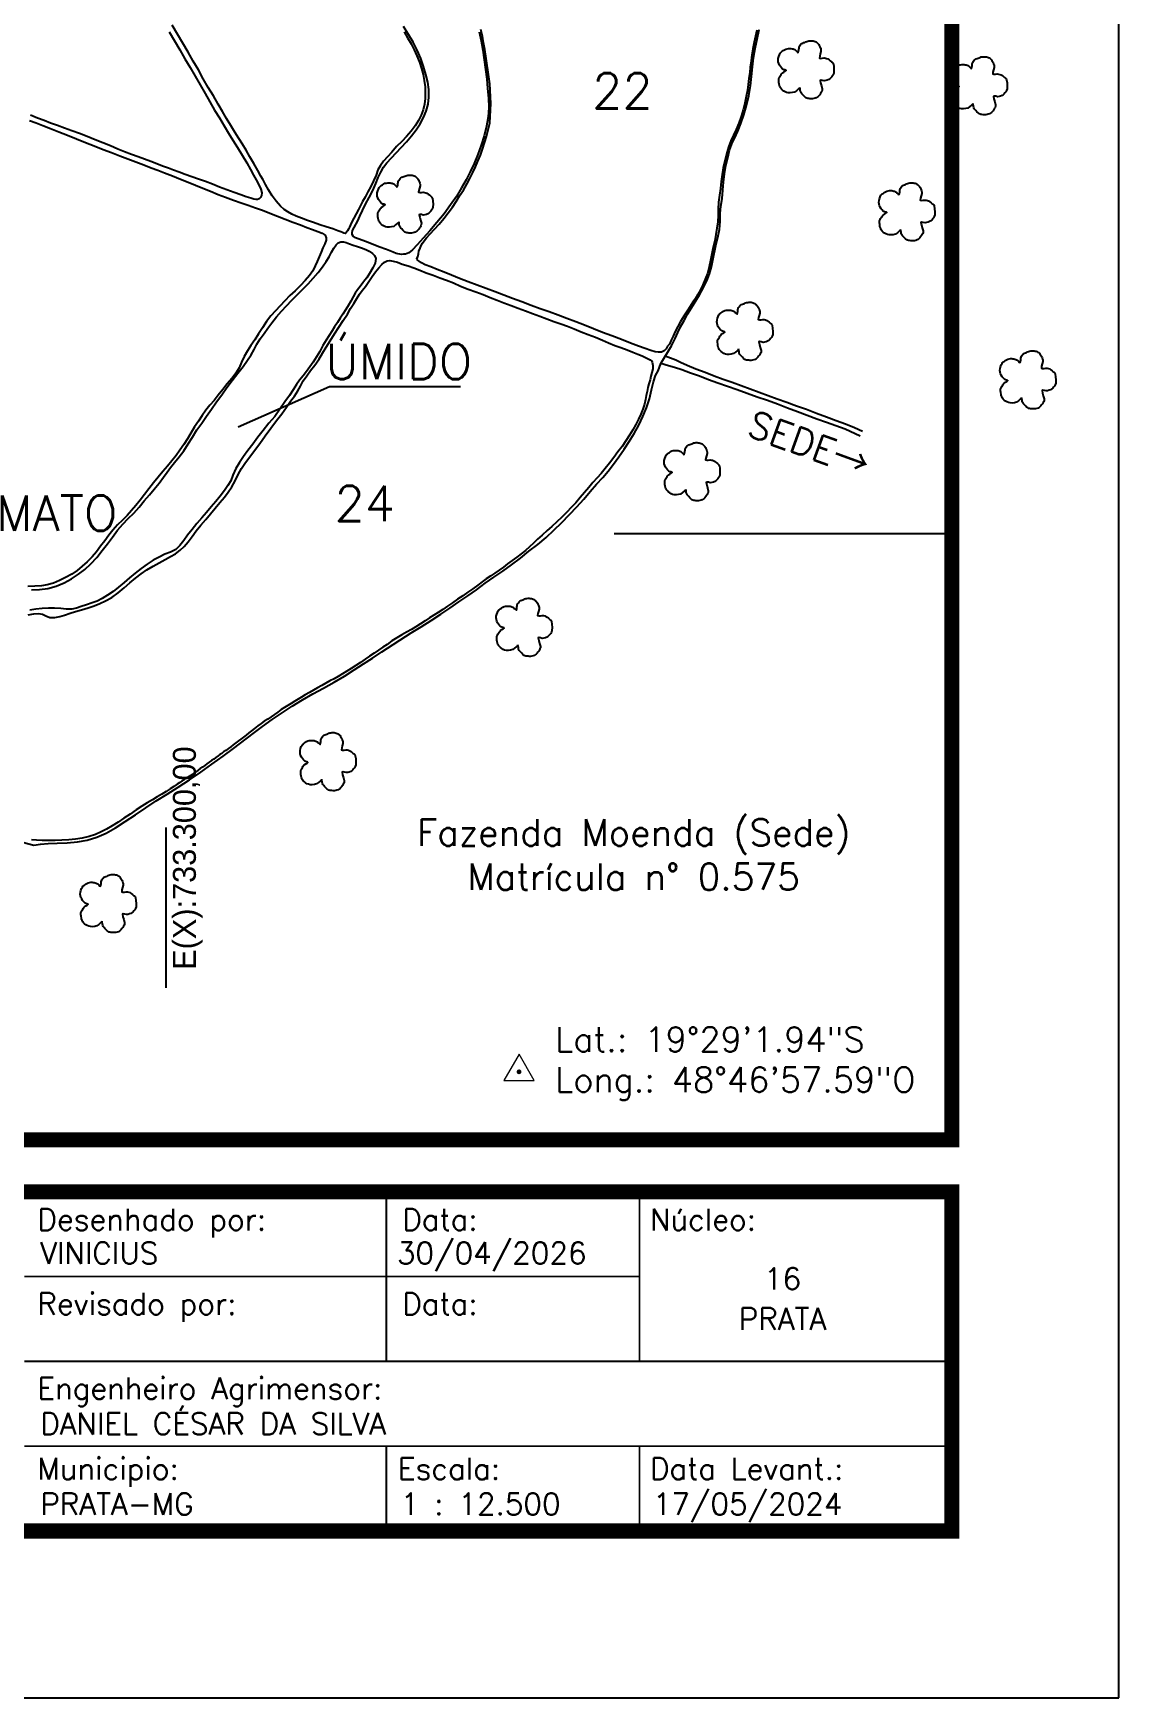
# Model space of a CAD drawing. Header units: metres. Extents: x 731494 to 733974, y 7842476 to 7845984.
# Drawn here: x 733206 to 733974, y 7842476 to 7843654 of the extents above; entities that cross this region are included whole.
import ezdxf
from ezdxf.enums import TextEntityAlignment as Align

# ---------------------------------------------------------------- set-up
doc = ezdxf.new("R2010")
doc.units = ezdxf.units.M
doc.header["$LTSCALE"] = 0.6
doc.linetypes.add('CONTINUO', pattern=[0])
doc.linetypes.add('LIN0', pattern=[0])
for name, color, linetype in [('0114053006', 1, 'Continuous'), ('0114053006020', 5, 'Continuous'), ('0114053006021', 5, 'Continuous'), ('0114053006022', 5, 'Continuous'), ('0114053006023', 5, 'Continuous'), ('0114053006024', 5, 'Continuous'), ('ESTRADA', 1, 'Continuous'), ('MALHA', 8, 'Continuous'), ('MARGEM', 5, 'Continuous'), ('MATO', 94, 'LIN0'), ('RESERVA', 3, 'Continuous'), ('TEXTO', 7, 'Continuous'), ('UMIDO', 1, 'Continuous')]:
    doc.layers.add(name, color=color, linetype=linetype)
doc.styles.add('Simplex', font='simplex.shx')

# ---------------------------------------------------------------- blocks, each defined once
blk = doc.blocks.new('MATO')
at = {"layer": 'MATO', "linetype": 'CONTINUO'}
blk.add_lwpolyline([(733467.07, 7843526.15), (733466.34, 7843525.48), (733465.48, 7843524.72), (733464.52, 7843524), (733463.43, 7843523.71), (733462.33, 7843523.59), (733461.27, 7843523.63), (733460.4, 7843523.81), (733459.63, 7843524.12), (733458.95, 7843524.53), (733458.31, 7843525.01), (733457.76, 7843525.56), (733457.31, 7843526.14), (733457, 7843526.7), (733456.78, 7843527.31), (733456.63, 7843527.99), (733456.48, 7843528.9), (733456.41, 7843529.83), (733456.44, 7843530.73), (733456.67, 7843531.39), (733456.98, 7843531.95), (733457.33, 7843532.45), (733457.59, 7843532.9), (733457.89, 7843533.32), (733458.26, 7843533.73), (733458.98, 7843534.19), (733459.65, 7843534.63), (733460.14, 7843535), (733459.93, 7843535.15), (733459.49, 7843535.26), (733458.95, 7843535.38), (733458.56, 7843535.6), (733458.17, 7843535.92), (733457.77, 7843536.35), (733457.27, 7843536.98), (733456.79, 7843537.71), (733456.39, 7843538.52), (733456.18, 7843539.35), (733456.09, 7843540.22), (733456.14, 7843541.11), (733456.39, 7843542.09), (733456.74, 7843543.01), (733457.14, 7843543.81), (733457.44, 7843544.23), (733457.78, 7843544.53), (733458.18, 7843544.78), (733458.76, 7843545.2), (733459.41, 7843545.6), (733460.09, 7843545.95), (733460.78, 7843546.11), (733461.45, 7843546.2), (733462.1, 7843546.21), (733462.67, 7843546.19), (733463.21, 7843546.11), (733463.7, 7843545.98), (733464.14, 7843545.84), (733464.55, 7843545.65), (733464.97, 7843545.4), (733465.47, 7843544.85), (733465.95, 7843544.38), (733466.36, 7843544.16), (733466.56, 7843544.8), (733466.69, 7843545.65), (733466.77, 7843546.53), (733466.86, 7843546.91), (733466.97, 7843547.21), (733467.13, 7843547.47), (733467.41, 7843547.93), (733467.75, 7843548.38), (733468.16, 7843548.79), (733468.65, 7843549.02), (733469.17, 7843549.2), (733469.71, 7843549.35), (733470.2, 7843549.6), (733470.7, 7843549.83), (733471.22, 7843550.02), (733471.77, 7843550.13), (733472.34, 7843550.18), (733472.91, 7843550.18), (733473.47, 7843550.15), (733474, 7843550.07), (733474.51, 7843549.95), (733474.98, 7843549.77), (733475.42, 7843549.54), (733475.82, 7843549.26), (733476.17, 7843548.97), (733476.49, 7843548.62), (733476.79, 7843548.22), (733477.1, 7843547.71), (733477.39, 7843547.14), (733477.63, 7843546.54), (733477.83, 7843546.01), (733477.95, 7843545.4), (733477.96, 7843544.68), (733477.62, 7843543.5), (733477.31, 7843542.34), (733477.19, 7843541.37), (733477.8, 7843541.2), (733478.61, 7843541.26), (733479.52, 7843541.4), (733480.19, 7843541.33), (733480.83, 7843541.18), (733481.44, 7843540.94), (733482.09, 7843540.51), (733482.7, 7843540.01), (733483.25, 7843539.5), (733483.67, 7843539.27), (733484.01, 7843538.94), (733484.26, 7843538.36), (733484.46, 7843536.92), (733484.56, 7843535.33), (733484.53, 7843533.79), (733484.26, 7843532.92), (733483.87, 7843532.26), (733483.41, 7843531.75), (733482.98, 7843531.21), (733482.49, 7843530.76), (733481.92, 7843530.39), (733481.18, 7843530.09), (733480.38, 7843529.88), (733479.58, 7843529.76), (733478.72, 7843529.99), (733478, 7843530.12), (733477.53, 7843529.94), (733477.78, 7843528.67), (733478.2, 7843527.17), (733478.62, 7843525.68), (733478.59, 7843524.92), (733478.41, 7843524.34), (733478.12, 7843523.86), (733477.76, 7843523.24), (733477.34, 7843522.66), (733476.89, 7843522.12), (733476.47, 7843521.69), (733476.03, 7843521.33), (733475.53, 7843521.04), (733474.92, 7843520.82), (733474.27, 7843520.66), (733473.6, 7843520.57), (733472.94, 7843520.56), (733472.3, 7843520.6), (733471.69, 7843520.69), (733471.19, 7843520.74), (733470.72, 7843520.87), (733470.26, 7843521.09), (733469.7, 7843521.56), (733469.14, 7843522.12), (733468.61, 7843522.71), (733468.17, 7843523.16), (733467.79, 7843523.64), (733467.5, 7843524.16), (733467.38, 7843524.96), (733467.28, 7843525.73), (733467.15, 7843526.37)], dxfattribs=at)

msp = doc.modelspace()

# ---------------------------------------------------------------- linework, layer by layer
at = {"layer": '0114053006'}
for points in [[(733521.5, 7843655.2), (733523, 7843649), (733524.1, 7843642.4), (733526, 7843628.7), (733526.9, 7843621.9), (733527.5, 7843615.2), (733528.1, 7843608.4), (733528.4, 7843601.7), (733527.9, 7843595.1), (733526.7, 7843588.4), (733525, 7843581.6), (733522.9, 7843575), (733520.5, 7843568.4), (733517.9, 7843562), (733515.1, 7843556.1), (733512.3, 7843550.4), (733509.1, 7843544.8), (733505.4, 7843538.7), (733501.3, 7843532.7), (733496.7, 7843526.5), (733491.6, 7843520.4), (733486.6, 7843514.5), (733481.8, 7843509.2), (733477.7, 7843504.4), (733474.4, 7843500.9), (733471.7, 7843498.8), (733469.4, 7843497.9), (733467.9, 7843497.9), (733466.6, 7843497.7), (733462.7, 7843498.4), (733460.6, 7843499.3), (733455.9, 7843501.1), (733450.6, 7843503.1), (733445.4, 7843505.1), (733441.1, 7843506.8), (733433.9, 7843509.4), (733432.4, 7843510.7), (733431.7, 7843511.8), (733431.5, 7843513.1), (733431.8, 7843514.6), (733432.9, 7843516.7), (733435.5, 7843521.4), (733437, 7843524.8), (733439, 7843528.9), (733441.1, 7843533.3), (733443.6, 7843537.9), (733446.2, 7843542.9), (733448.3, 7843547.8), (733450, 7843552.1), (733451.8, 7843555.9), (733453.8, 7843559.4), (733456.2, 7843562.6), (733462.7, 7843569.6), (733470.1, 7843577.5), (733473.6, 7843581.6), (733477, 7843585.8), (733479.7, 7843590.1), (733482.1, 7843594.6), (733484, 7843599.2), (733485.4, 7843604), (733485.9, 7843609.1), (733485.8, 7843614.4), (733485.1, 7843619.6), (733483.8, 7843625.1), (733482.2, 7843630.8), (733480.2, 7843636.5), (733477.7, 7843642.3), (733474.7, 7843648), (733471.5, 7843653.5), (733468, 7843659.1)], [(733191, 7843083.5), (733206.3, 7843079.4), (733210.8, 7843080.1), (733216.3, 7843080.5), (733222.8, 7843080.7), (733229.8, 7843081), (733237, 7843081.7), (733244, 7843082.9), (733250.8, 7843085.1), (733257.4, 7843088), (733264.1, 7843091.7), (733270.9, 7843096.2), (733278.2, 7843100.8), (733285.4, 7843105.8), (733292.9, 7843110.7), (733300.6, 7843115.5), (733308.3, 7843120.5), (733316.4, 7843125.6), (733324.4, 7843131.1), (733332.2, 7843136.7), (733340.2, 7843142.3), (733347.5, 7843147.9), (733361.5, 7843158.5), (733368.2, 7843163.5), (733375, 7843168.4), (733382.1, 7843173), (733389.2, 7843177.8), (733396.5, 7843182.3), (733403.8, 7843186.5), (733411.4, 7843190.5), (733418.9, 7843194.7), (733426.1, 7843199.1), (733432.9, 7843203.6), (733439.6, 7843207.9), (733446.1, 7843211.9), (733452.6, 7843216.2), (733473.3, 7843229.7), (733480.5, 7843234.1), (733487.5, 7843238.5), (733494.4, 7843242.9), (733500.8, 7843247.3), (733507.1, 7843251.6), (733513.4, 7843256), (733519.6, 7843260.3), (733525.7, 7843264.8), (733532, 7843269.1), (733538.3, 7843273.5), (733544.5, 7843278), (733550.7, 7843282.6), (733556.8, 7843287.5), (733563, 7843292.3), (733568.9, 7843297.3), (733574.5, 7843302.5), (733580, 7843307.9), (733590.7, 7843318.9), (733595.6, 7843324.4), (733600.2, 7843329.8), (733604.6, 7843334.9), (733609, 7843339.8), (733612.9, 7843344.3), (733616.7, 7843349.1), (733620.4, 7843354.3), (733624.2, 7843359.8), (733627.8, 7843365.3), (733631.3, 7843371), (733634.7, 7843376.7), (733637.5, 7843382.9), (733640, 7843389.1), (733642.1, 7843395.5), (733643.5, 7843401.9), (733644.9, 7843407.5), (733646.4, 7843411.9), (733648.3, 7843415.3), (733650.1, 7843420.5), (733657.8, 7843433), (733660.3, 7843438.2), (733662.1, 7843442.4), (733664.2, 7843446.5), (733666.6, 7843450.8), (733669.1, 7843455.3), (733671.9, 7843459.8), (733677.6, 7843469), (733680.2, 7843473.9), (733682.7, 7843479), (733684.7, 7843484), (733686, 7843488.9), (733687, 7843493.6), (733689.2, 7843504), (733690.6, 7843509.7), (733691.6, 7843515.4), (733692.1, 7843521.1), (733692.2, 7843526.6), (733692.7, 7843531.9), (733693.5, 7843537.4), (733694.1, 7843543.1), (733694.6, 7843548.9), (733695.2, 7843554.7), (733696.2, 7843560.6), (733697.5, 7843566.2), (733698.9, 7843571.5), (733700.5, 7843576.1), (733702.6, 7843580.3), (733704.7, 7843585), (733706.9, 7843590.4), (733709, 7843596.5), (733710.8, 7843603.1), (733712.4, 7843609.9), (733713.7, 7843617), (733714.4, 7843623.8), (733715, 7843630.5), (733715.9, 7843637), (733716.9, 7843643.6), (733718.4, 7843650.2), (733719.8, 7843656.9)]]:
    msp.add_lwpolyline(points, dxfattribs=at)
at = {"layer": '0114053006020', "elevation": 663.2}
msp.add_lwpolyline([(733302.1, 7843655.4), (733305.8, 7843649), (733309.5, 7843642.6), (733313.1, 7843636.2), (733316.9, 7843630), (733320.5, 7843623.9), (733324, 7843617.8), (733327.5, 7843611.7), (733330.8, 7843605.7), (733334.1, 7843599.9), (733337.6, 7843594.3), (733340.9, 7843588.8), (733344, 7843583.6), (733347.1, 7843578.6), (733350.4, 7843573.4), (733353.8, 7843567.9), (733357, 7843562.5), (733359.7, 7843557.8), (733361.8, 7843553.9), (733363.7, 7843550.4), (733365.6, 7843547), (733366.9, 7843543.9), (733367.6, 7843541.3), (733367.5, 7843539.4), (733366.7, 7843537.9), (733365.7, 7843537), (733364.6, 7843536.5), (733363.6, 7843536.5), (733361.9, 7843536.9), (733359.8, 7843537.5), (733356.6, 7843538.5), (733352.7, 7843540), (733348, 7843541.6), (733342.8, 7843543.5), (733337.6, 7843545.4), (733332.6, 7843547.4), (733327.7, 7843549.3), (733322.8, 7843551), (733318, 7843552.7), (733313.4, 7843554.4), (733309, 7843556), (733305.1, 7843557.4), (733301.5, 7843558.7), (733297.4, 7843560.1), (733293.3, 7843561.8), (733289, 7843563.4), (733284.6, 7843565.1), (733280.1, 7843566.7), (733275.4, 7843568.4), (733270.5, 7843570.4), (733265.6, 7843572.3), (733260.4, 7843574.5), (733255, 7843576.7), (733249.6, 7843578.9), (733244, 7843581.1), (733238.6, 7843583.3), (733233.2, 7843585.3), (733228, 7843587.2), (733223, 7843588.9), (733218, 7843590.7), (733213.4, 7843592.5), (733208.9, 7843594.2), (733203.8, 7843596.3)], dxfattribs=at)
at = {"layer": '0114053006021', "elevation": 660.5}
msp.add_lwpolyline([(733468.4, 7843655.2), (733470.9, 7843651.1), (733473.3, 7843646.9), (733475.5, 7843642.6), (733477.5, 7843638.3), (733479.3, 7843633.8), (733480.7, 7843629.4), (733481.9, 7843625.1), (733482.7, 7843620.8), (733483.3, 7843616.4), (733483.4, 7843612.3), (733483.4, 7843608.1), (733482.8, 7843604.1), (733481.8, 7843600.1), (733480.4, 7843596.3), (733478.5, 7843592.5), (733476.2, 7843588.7), (733473.3, 7843585), (733470.1, 7843581.3), (733466.7, 7843577.6), (733463.1, 7843574), (733459.6, 7843570.2), (733456.6, 7843566.8), (733453.8, 7843563.8), (733451.6, 7843560.7), (733449.8, 7843557.5), (733448.6, 7843553.9), (733446.8, 7843549.8), (733444.8, 7843545.8), (733442.8, 7843541.9), (733440.8, 7843538.3), (733439, 7843535.1), (733437.5, 7843532.3), (733436, 7843529.5), (733434.4, 7843526.4), (733432.8, 7843523.4), (733431.1, 7843520.2), (733429.6, 7843517.1), (733429, 7843515.5), (733428.4, 7843514.4), (733426.8, 7843512.4), (733425.6, 7843512.8), (733424.8, 7843513.2), (733423.6, 7843513.6), (733421.5, 7843514.4), (733417.8, 7843515.7), (733413.2, 7843517.2), (733408.6, 7843518.7), (733404.3, 7843520.2), (733400, 7843521.7), (733395.8, 7843523.3), (733392, 7843524.8), (733388.8, 7843526.2), (733386, 7843527.9), (733383.5, 7843529.6), (733380.9, 7843531.9), (733377.8, 7843535.3), (733375, 7843539.3), (733372.4, 7843543.4), (733370.2, 7843547.2), (733368.5, 7843550.4), (733367, 7843553.1), (733364.8, 7843557.1), (733362, 7843562.1), (733359.2, 7843566.9), (733356.5, 7843571.5), (733353.9, 7843575.7), (733351.4, 7843579.7), (733348.6, 7843584.2), (733345.7, 7843588.9), (733342.7, 7843593.9), (733339.8, 7843598.9), (733336.6, 7843604.2), (733333.3, 7843609.9), (733329.7, 7843615.8), (733326.2, 7843622), (733322.7, 7843628.3), (733319, 7843634.6), (733315.4, 7843640.9), (733311.7, 7843647.3), (733308, 7843653.7), (733304.2, 7843660.1)], dxfattribs=at)
at = {"layer": '0114053006022', "elevation": 645.4}
msp.add_lwpolyline([(733718.2, 7843656.6), (733717.1, 7843652.2), (733716.2, 7843647.9), (733715.4, 7843643.3), (733714.7, 7843639), (733714.1, 7843634.8), (733713.5, 7843630.4), (733713.1, 7843626.2), (733712.6, 7843622.2), (733712.1, 7843618.1), (733711.5, 7843613.9), (733710.7, 7843609.5), (733709.6, 7843604.8), (733708.5, 7843600.1), (733707.1, 7843595.4), (733705.4, 7843590.6), (733703.5, 7843586.2), (733701.6, 7843582.1), (733699.7, 7843578.1), (733698.1, 7843573.6), (733696.7, 7843568.7), (733695.5, 7843563.9), (733694.4, 7843559), (733693.6, 7843554.2), (733692.9, 7843549.4), (733692.4, 7843544.4), (733691.8, 7843539.6), (733691.1, 7843534.8), (733690.8, 7843530), (733690.7, 7843525.3), (733690.5, 7843520.7), (733689.8, 7843516.2), (733689.1, 7843511.9), (733688.3, 7843507.4), (733687.3, 7843502.9), (733686.2, 7843498.2), (733685.3, 7843493.5), (733684.3, 7843488.8), (733683.2, 7843484.2), (733681.6, 7843480.1), (733679.9, 7843476.2), (733678.2, 7843472.6), (733676.3, 7843469.4), (733674.6, 7843466.5), (733672.8, 7843463.8), (733671, 7843460.8), (733668.8, 7843457.6), (733666.4, 7843454), (733664.1, 7843450.3), (733662.1, 7843446.7), (733660.3, 7843443.2), (733658.9, 7843439.9), (733657.5, 7843437), (733656.2, 7843434.2), (733655, 7843432.7), (733654, 7843430.8), (733652.5, 7843429.4), (733650.6, 7843428.5), (733648.6, 7843428.4), (733646.2, 7843428.8), (733643, 7843429.7), (733639, 7843431), (733634.3, 7843432.8), (733628.8, 7843434.9), (733622.2, 7843437.4), (733615.5, 7843440), (733608.9, 7843442.5), (733602.4, 7843445), (733596.1, 7843447.5), (733589.9, 7843450), (733583.7, 7843452.4), (733577.5, 7843454.7), (733571.2, 7843457), (733564.8, 7843459.1), (733558.4, 7843461.5), (733551.8, 7843464.1), (733545.2, 7843466.5), (733539, 7843468.9), (733532.8, 7843471.2), (733526.6, 7843473.6), (733520.2, 7843475.9), (733513.8, 7843478.2), (733507.7, 7843480.7), (733501.9, 7843483), (733496.7, 7843485.1), (733491.8, 7843487), (733487.3, 7843488.8), (733483.4, 7843490.4), (733480.8, 7843491.8), (733479.1, 7843492.9), (733477.7, 7843493.8), (733477.4, 7843494.8), (733478, 7843496.1), (733478.5, 7843498), (733478.9, 7843500.1), (733479.7, 7843502.2), (733480.5, 7843504.1), (733481.4, 7843505.7), (733482.5, 7843507.3), (733484.3, 7843509.4), (733486.8, 7843512.2), (733489.8, 7843515.5), (733493.1, 7843519.2), (733496.4, 7843523.1), (733499.6, 7843527.2), (733502.6, 7843531.1), (733505.2, 7843535.1), (733507.7, 7843539.2), (733510.4, 7843543.3), (733512.8, 7843547.4), (733515, 7843551.5), (733517.1, 7843555.6), (733518.9, 7843559.7), (733520.7, 7843563.8), (733522.4, 7843568), (733523.9, 7843572.3), (733525.4, 7843576.7), (733526.8, 7843581.3), (733528, 7843586), (733529.1, 7843590.6), (733529.3, 7843595.3), (733529.6, 7843599.9), (733529.7, 7843604.5), (733529.5, 7843609.1), (733529.3, 7843613.9), (733529, 7843618.6), (733528.4, 7843623.5), (733527.7, 7843628.3), (733526.9, 7843633.2), (733526.2, 7843638), (733525.5, 7843642.9), (733524.7, 7843647.6), (733523.8, 7843652.3), (733522.8, 7843657)], dxfattribs=at)
at = {"layer": '0114053006023', "elevation": 676}
msp.add_lwpolyline([(733203.1, 7843592.6), (733207.8, 7843590.9), (733212.5, 7843589.1), (733217.9, 7843586.9), (733223.9, 7843584.5), (733230.1, 7843582.1), (733236.4, 7843579.6), (733242.7, 7843577), (733249, 7843574.6), (733255.2, 7843572.1), (733261.2, 7843569.9), (733267.1, 7843567.6), (733272.8, 7843565.3), (733278.4, 7843563.2), (733284.1, 7843561.1), (733289.3, 7843559.1), (733294, 7843557.4), (733298.7, 7843555.5), (733304.3, 7843553.3), (733310.1, 7843551.1), (733315.4, 7843548.9), (733320.6, 7843546.8), (733325.9, 7843544.6), (733331.3, 7843542.4), (733336.6, 7843540.2), (733342, 7843538.2), (733347.5, 7843536.1), (733353, 7843534.3), (733358, 7843532.5), (733363.1, 7843530.8), (733368.1, 7843529.1), (733373.4, 7843527), (733378.8, 7843524.7), (733384.2, 7843522.6), (733389.6, 7843520.5), (733395, 7843518.6), (733399.5, 7843516.8), (733403.4, 7843515.4), (733407.2, 7843514), (733410.4, 7843512.7), (733412.5, 7843511.3), (733413.3, 7843509.5), (733413.2, 7843507.8), (733412.2, 7843505.2), (733410.9, 7843502.3), (733409.6, 7843499.2), (733408.2, 7843496), (733406.8, 7843492.8), (733405.4, 7843489.5), (733403.7, 7843486.1), (733401.5, 7843482.7), (733398.4, 7843479.2), (733394.9, 7843475.6), (733391.2, 7843472), (733387.5, 7843468.5), (733383.9, 7843464.9), (733380.6, 7843461.4), (733377.4, 7843457.8), (733374.1, 7843454.1), (733370.9, 7843450.1), (733368, 7843445.8), (733365.3, 7843441.5), (733362.6, 7843437.3), (733359.8, 7843433.3), (733357.4, 7843429.4), (733355.2, 7843425.4), (733353.3, 7843421.4), (733351.6, 7843417.5), (733349.2, 7843413.6), (733346.4, 7843409.9), (733343.2, 7843406), (733340, 7843402), (733336.8, 7843398), (733333.8, 7843394.3), (733330.8, 7843390.9), (733328.1, 7843387.4), (733325.3, 7843383.7), (733322.7, 7843379.7), (733320, 7843375.5), (733317.4, 7843371.1), (733314.9, 7843367), (733312.3, 7843363), (733309.6, 7843359), (733306.9, 7843355.2), (733304, 7843351.5), (733300.9, 7843347.8), (733297.6, 7843344), (733294.3, 7843340), (733290.9, 7843335.9), (733287.6, 7843331.7), (733284.5, 7843327.6), (733281.6, 7843323.7), (733278.5, 7843320), (733275.3, 7843316.4), (733272.2, 7843312.9), (733268.9, 7843309.6), (733265.4, 7843306.3), (733262.1, 7843302.5), (733259.3, 7843298.8), (733256.4, 7843295), (733253.4, 7843291), (733250.5, 7843287.2), (733247.6, 7843283.5), (733244, 7843280.1), (733240.5, 7843277), (733236.8, 7843274), (733233, 7843271.4), (733228.6, 7843269), (733224.4, 7843266.7), (733220.2, 7843265), (733215.7, 7843263.7), (733211.6, 7843263.1), (733206.9, 7843262.8), (733202, 7843262.5)], dxfattribs=at)
at = {"layer": '0114053006024', "elevation": 649.7}
msp.add_lwpolyline([(733202.2, 7843242.4), (733206.3, 7843243.1), (733209.6, 7843243.4), (733212.3, 7843242.9), (733214.8, 7843241.8), (733217.6, 7843240.7), (733221.1, 7843240.6), (733224.5, 7843241.3), (733228, 7843242.3), (733231.8, 7843243.6), (733235.7, 7843244.8), (733239.9, 7843246), (733244.6, 7843247.4), (733248.9, 7843248.9), (733253, 7843250.5), (733257, 7843252.3), (733261.4, 7843254.8), (733265.9, 7843258), (733270.1, 7843261.6), (733274.1, 7843265.1), (733278.1, 7843268.4), (733282.2, 7843271.5), (733286.3, 7843274.3), (733290.6, 7843277), (733294.9, 7843279.3), (733299.1, 7843281.6), (733303, 7843283.7), (733306.5, 7843285.8), (733309.8, 7843288.2), (733312.7, 7843290.9), (733315.5, 7843294.1), (733318.3, 7843298), (733321.2, 7843301.9), (733324.5, 7843306), (733328, 7843310.1), (733331.4, 7843314.1), (733334.7, 7843318.1), (733338, 7843322), (733341.2, 7843325.7), (733343.9, 7843329.3), (733346.5, 7843333.1), (733348.7, 7843337.3), (733350.9, 7843341.8), (733353.2, 7843346.2), (733356.1, 7843350.4), (733359.1, 7843354.4), (733362.5, 7843358.9), (733366.2, 7843363.8), (733370.1, 7843369.3), (733374.1, 7843374.7), (733378, 7843380), (733381.7, 7843384.9), (733385, 7843389.6), (733388, 7843393.7), (733390.7, 7843397.3), (733393.1, 7843401), (733395, 7843404.4), (733397, 7843408.1), (733399.4, 7843411.7), (733402.1, 7843415.4), (733405.1, 7843419.2), (733407.9, 7843423.4), (733410.5, 7843427.7), (733413.3, 7843432.1), (733416.1, 7843436.6), (733419.1, 7843441.4), (733422.1, 7843446.1), (733425.2, 7843450.8), (733428.2, 7843455.3), (733430.5, 7843459.3), (733432.7, 7843463), (733434.9, 7843466.5), (733436.9, 7843469.5), (733438.8, 7843472.2), (733441, 7843475.1), (733443.3, 7843478.6), (733445.7, 7843482.1), (733448.2, 7843485.4), (733450.5, 7843488.2), (733452.6, 7843490.5), (733454.4, 7843492.3), (733456.4, 7843493.2), (733458.2, 7843493.5), (733460.7, 7843492.9), (733463.6, 7843492.1), (733467.1, 7843490.9), (733471.2, 7843489.6), (733475.3, 7843488.2), (733479.6, 7843486.5), (733484.1, 7843484.7), (733488.9, 7843482.9), (733493.7, 7843481.1), (733498.5, 7843479.4), (733503.3, 7843477.5), (733508.4, 7843475.3), (733513.8, 7843473.2), (733519.1, 7843471.2), (733524.4, 7843469.3), (733529.4, 7843467.3), (733534.2, 7843465.4), (733539.1, 7843463.4), (733544.1, 7843461.6), (733549.2, 7843459.7), (733554.3, 7843457.7), (733559.4, 7843455.8), (733564.5, 7843453.9), (733569.5, 7843452.1), (733574.4, 7843450.3), (733579.3, 7843448.5), (733584, 7843446.8), (733588.8, 7843445), (733593.8, 7843443), (733598.8, 7843441.1), (733603.9, 7843439), (733608.8, 7843437), (733613.2, 7843435.2), (733617.7, 7843433.3), (733621.9, 7843431.7), (733626.3, 7843430.1), (733630.4, 7843428.5), (733633.9, 7843427.1), (733637, 7843425.8), (733639.8, 7843424.5), (733642.7, 7843423.1), (733643.9, 7843422), (733644.1, 7843421.4), (733644.6, 7843419.1), (733644.5, 7843416.6), (733643.9, 7843414), (733643.2, 7843411.4), (733642.5, 7843408.9), (733641.7, 7843406.1), (733641, 7843403.4), (733640.4, 7843400.7), (733639.8, 7843397.9), (733639.2, 7843394.9), (733638.5, 7843391.7), (733637.4, 7843388.2), (733636, 7843384.7), (733634.3, 7843381), (733632.5, 7843377.2), (733630.3, 7843373.5), (733628, 7843369.7), (733625.4, 7843365.7), (733622.7, 7843361.7), (733619.8, 7843357.8), (733616.9, 7843353.8), (733613.9, 7843349.9), (733610.8, 7843346.2), (733607.9, 7843342.6), (733605, 7843339.4), (733602, 7843336.1), (733599.1, 7843332.7), (733596.1, 7843329.1), (733593, 7843325.5), (733589.9, 7843321.9), (733586.7, 7843318.4), (733583.5, 7843315.1), (733580.1, 7843311.7), (733576.6, 7843308.3), (733573.1, 7843305.1), (733569.6, 7843302.1), (733566.1, 7843299), (733562.9, 7843296.1), (733560, 7843293.3), (733557.2, 7843290.6), (733554.4, 7843288.1), (733551.3, 7843285.7), (733548.2, 7843283.4), (733544.9, 7843280.9), (733541.7, 7843278.5), (733538.7, 7843276.3), (733535.6, 7843274.1), (733532.7, 7843272), (733529.7, 7843270.1), (733526.6, 7843268), (733523.6, 7843265.8), (733520.5, 7843263.4), (733517.1, 7843261), (733513.6, 7843258.5), (733509.9, 7843256), (733506.3, 7843253.5), (733502.6, 7843251.1), (733499.1, 7843248.6), (733495.8, 7843246.3), (733492.6, 7843244.2), (733489.5, 7843242.3), (733486.4, 7843240.3), (733483.2, 7843238.3), (733480.1, 7843236.2), (733476.8, 7843234.1), (733473.5, 7843232.1), (733470.1, 7843230.2), (733466.7, 7843228.3), (733463.3, 7843226.2), (733459.8, 7843224), (733456.5, 7843221.6), (733453.4, 7843219.5), (733450.3, 7843217.4), (733447.1, 7843215.3), (733443.9, 7843213.3), (733440.7, 7843211.1), (733437.4, 7843208.8), (733434.2, 7843206.7), (733431, 7843204.5), (733427.9, 7843202.5), (733424.8, 7843200.6), (733421.8, 7843198.8), (733418.9, 7843197.2), (733415.9, 7843195.7), (733413, 7843194.1), (733410.1, 7843192.5), (733407.1, 7843190.8), (733404.2, 7843189.1), (733401.3, 7843187.6), (733398.4, 7843185.9), (733395.8, 7843184.3), (733393.3, 7843182.7), (733390.9, 7843181.3), (733388.4, 7843179.8), (733386, 7843178.4), (733383.7, 7843176.9), (733381.4, 7843175.4), (733379, 7843173.6), (733376.6, 7843172), (733374.2, 7843170.3), (733371.9, 7843168.7), (733369.4, 7843167.2), (733367.1, 7843165.5), (733364.8, 7843163.8), (733362.4, 7843162.1), (733360.3, 7843160.4), (733358.4, 7843158.9), (733356.6, 7843157.4), (733354.7, 7843155.9), (733352.8, 7843154.5), (733351, 7843153.2), (733349.2, 7843151.8), (733347.4, 7843150.4), (733345.7, 7843149.1), (733344, 7843147.8), (733342.2, 7843146.5), (733340.6, 7843145.4), (733339.2, 7843144.4), (733338, 7843143.6), (733336.6, 7843142.6), (733335.1, 7843141.5), (733333.6, 7843140.4), (733332, 7843139.3), (733330.4, 7843138.2), (733328.8, 7843137), (733327.2, 7843135.9), (733325.6, 7843134.7), (733324, 7843133.6), (733322.5, 7843132.5), (733321.1, 7843131.4), (733319.8, 7843130.5), (733318.5, 7843129.5), (733317.3, 7843128.8), (733316.2, 7843128), (733314.9, 7843127.2), (733313.7, 7843126.5), (733312.6, 7843125.7), (733311.1, 7843124.8), (733309.5, 7843123.8), (733307.6, 7843122.5), (733305.3, 7843121), (733302.8, 7843119.3), (733300, 7843117.5), (733296.9, 7843115.6), (733293.5, 7843113.6), (733290.1, 7843111.6), (733286.4, 7843109.3), (733282.6, 7843107), (733278.6, 7843104.3), (733274.4, 7843101.4), (733270, 7843098.5), (733265.8, 7843095.7), (733261.7, 7843093.1), (733257.7, 7843090.8), (733253.8, 7843088.8), (733249.8, 7843087), (733245.3, 7843085.5), (733240.5, 7843084.3), (733235.6, 7843083.6), (733231, 7843083.1), (733226.1, 7843082.9), (733221.3, 7843082.7), (733216.6, 7843082.6), (733212.1, 7843082.7), (733208.1, 7843082.9), (733204.5, 7843083.2)], dxfattribs=at)
at = {"layer": 'ESTRADA'}
for points, elevation in [([(733653.3, 7843425.8), (733660.7, 7843423.1), (733664.2, 7843421.3), (733668.9, 7843419.2), (733675, 7843416.8), (733681.5, 7843414.3), (733687.9, 7843411.7), (733694.4, 7843409.4), (733700.7, 7843407.2), (733707.1, 7843404.9), (733713.4, 7843402.5), (733719.7, 7843400.2), (733726.1, 7843397.8), (733732.6, 7843395.5), (733739.3, 7843393), (733746.2, 7843390.6), (733753.2, 7843388.1), (733760.3, 7843385.4), (733767.4, 7843382.7), (733774.4, 7843380.2), (733781, 7843377.7), (733787.3, 7843375.1), (733792.9, 7843372.5)], 634.9), ([(733791.4, 7843369.1), (733780.7, 7843373.9), (733774.2, 7843376.3), (733767.4, 7843378.6), (733760.6, 7843381.1), (733753.8, 7843383.6), (733746.9, 7843386.2), (733739.8, 7843388.9), (733732.7, 7843391.6), (733725.6, 7843394.3), (733718.3, 7843396.7), (733711.2, 7843399.3), (733704.2, 7843401.8), (733697.3, 7843404.2), (733690.6, 7843406.6), (733684, 7843409), (733677.5, 7843411.4), (733671.1, 7843413.7), (733665, 7843415.9), (733659.9, 7843417.7), (733655.7, 7843418.7), (733650.1, 7843420.5)], 633.3)]:
    msp.add_lwpolyline(points, dxfattribs=dict(at, elevation=elevation))
at = {"layer": 'MALHA'}
for points in [[(733617.1, 7843300), (733856.3, 7843300)], [(733300, 7842978.3), (733300, 7843092)]]:
    msp.add_lwpolyline(points, dxfattribs=at)
at = {"layer": 'MARGEM', "color": 174, "linetype": 'LIN0', "flags": 128}
msp.add_lwpolyline([(733974.4, 7842475.7), (733974.4, 7845984), (731493.8, 7845984), (731493.8, 7842475.7)], close=True, dxfattribs=at)
at = {"layer": 'MARGEM', "color": 174, "linetype": 'LIN0', "const_width": 10.7, "flags": 128}
for points in [[(733856.3, 7842870.7), (733856.3, 7845865.9), (731611.9, 7845865.9), (731611.9, 7842870.7)], [(731611.9, 7842834), (733856.3, 7842834), (733856.3, 7842593.8), (731611.9, 7842593.8)]]:
    msp.add_lwpolyline(points, close=True, dxfattribs=at)
at = {"layer": 'MARGEM', "color": 174, "linetype": 'LIN0', "const_width": 1.19, "flags": 128}
for points in [[(733455.8, 7842713.9), (733455.8, 7842834)], [(733635, 7842713.9), (733635, 7842834)], [(733199.5, 7842774), (733635, 7842774)], [(733199.5, 7842713.9), (733856.4, 7842713.9)], [(733199.5, 7842653.9), (733856.4, 7842653.9)], [(733455.8, 7842653.9), (733455.8, 7842594.4)], [(733635, 7842653.9), (733635, 7842594.4)]]:
    msp.add_lwpolyline(points, dxfattribs=at)
at = {"layer": 'TEXTO', "linetype": 'Continuous'}
msp.add_lwpolyline([(733350.8, 7843375.5), (733415.5, 7843404.1), (733508.4, 7843404.1)], dxfattribs=at)
at = {"layer": 'TEXTO', "color": 7, "lineweight": 9, "flags": 128}
msp.add_lwpolyline([(733539.1, 7842912.8), (733560.4, 7842912.8), (733549.8, 7842931.3)], close=True, dxfattribs=at)
at = {"layer": 'TEXTO', "color": 7, "lineweight": 9, "const_width": 1.67, "flags": 128}
msp.add_lwpolyline([(733548.9, 7842918.9, -1), (733550.6, 7842918.9, -1)], format="xyb", close=True, dxfattribs=at)
at = {"layer": 'UMIDO', "elevation": 653.2}
msp.add_lwpolyline([(733204.5, 7843260.3), (733210.1, 7843260.5), (733216.2, 7843261.2), (733222, 7843262.8), (733227.6, 7843265.2), (733232.8, 7843268.1), (733237.7, 7843271.3), (733242.3, 7843274.7), (733246.6, 7843278.7), (733250.7, 7843283.1), (733254.6, 7843288), (733258.4, 7843292.7), (733261.8, 7843297.6), (733265.4, 7843302.4), (733269.1, 7843306.6), (733272.9, 7843310.6), (733277, 7843314.5), (733280.7, 7843318.8), (733284.3, 7843323.2), (733288, 7843327.4), (733291.5, 7843331.5), (733294.9, 7843335.8), (733297.9, 7843339.9), (733300.7, 7843343.6), (733302.9, 7843346.8), (733305.9, 7843350.3), (733309.1, 7843354.4), (733312.3, 7843358.7), (733315.5, 7843363.5), (733318.6, 7843368.3), (733321.7, 7843373.4), (733325.1, 7843378.3), (733328.5, 7843383.2), (733332, 7843388.2), (733335.5, 7843393.2), (733339.2, 7843398.3), (733342.9, 7843403.4), (733346.7, 7843408.4), (733350.6, 7843413.5), (733354.4, 7843418.3), (733357.6, 7843422.8), (733360, 7843426.7), (733362.1, 7843430.4), (733364.2, 7843434.2), (733366.5, 7843438), (733369.2, 7843441.8), (733371.8, 7843445.5), (733374.7, 7843449.3), (733378, 7843453.4), (733381.5, 7843457.4), (733385.2, 7843461.4), (733388.9, 7843465.3), (733392.7, 7843469.2), (733396.7, 7843473), (733400.5, 7843476.9), (733404.1, 7843480.9), (733407.5, 7843484.9), (733410.5, 7843488.9), (733413.1, 7843492.6), (733415.2, 7843496.1), (733416.9, 7843499.3), (733418.6, 7843502.1), (733420.3, 7843504.5), (733421.8, 7843505.9), (733423.6, 7843506.5), (733425.5, 7843506.5), (733427.4, 7843506.1), (733429.7, 7843505.3), (733432.4, 7843504.3), (733435.4, 7843503.3), (733438.3, 7843502.3), (733441.2, 7843501.2), (733443.6, 7843500.1), (733446.1, 7843498.3), (733447.3, 7843497), (733448.3, 7843494.7), (733447.9, 7843491.6), (733446.3, 7843488.2), (733443.9, 7843484.2), (733442, 7843481.2), (733440.6, 7843479.4), (733439.2, 7843477.5), (733437.2, 7843475.1), (733435.4, 7843472.7), (733433.8, 7843470.3), (733432.3, 7843467.7), (733430.6, 7843464.7), (733428.9, 7843461.7), (733427, 7843458.6), (733425, 7843455.5), (733423, 7843452.5), (733421.2, 7843449.5), (733419.2, 7843446.5), (733417.4, 7843443.6), (733415.4, 7843440.3), (733413.2, 7843436.9), (733410.9, 7843433.1), (733408.7, 7843429), (733406.3, 7843425.1), (733404.1, 7843421.5), (733401.7, 7843418.1), (733399.3, 7843414.8), (733396.8, 7843411.7), (733394.4, 7843408.6), (733392.2, 7843405.5), (733389.9, 7843401.9), (733387.2, 7843397.9), (733383.9, 7843393.2), (733380.3, 7843388.1), (733376.8, 7843383), (733372.6, 7843378.1), (733368.5, 7843373.1), (733364.8, 7843368.2), (733361.2, 7843363.4), (733357.7, 7843358.8), (733354.7, 7843354.7), (733351.8, 7843350.4), (733349.3, 7843346), (733347.2, 7843341.4), (733345.6, 7843337.4), (733343.5, 7843334), (733341.2, 7843330.5), (733338.2, 7843326.6), (733335, 7843322.7), (733331.8, 7843318.9), (733328.4, 7843315), (733325.1, 7843311.1), (733321.7, 7843307.1), (733318.4, 7843303), (733315.1, 7843298.9), (733312.3, 7843295.1), (733309.5, 7843291.7), (733306.7, 7843288.7), (733303, 7843286.8), (733298.9, 7843285.4), (733294.9, 7843283.4), (733290.6, 7843281.1), (733286.4, 7843278.4), (733282.1, 7843275.4), (733277.9, 7843272.1), (733274, 7843268.8), (733270.1, 7843265.4), (733266.1, 7843262.1), (733262.3, 7843259), (733258.4, 7843256.4), (733254.6, 7843254), (733251.1, 7843252.2), (733247.5, 7843251.1), (733243.6, 7843249.6), (733239.7, 7843248.3), (733236.5, 7843247.3), (733233, 7843246.5), (733229.1, 7843246.6), (733225.2, 7843247), (733220.9, 7843247.3), (733216.6, 7843247.2), (733212, 7843246.9), (733207.5, 7843246.4), (733203.3, 7843245.7)], dxfattribs=at)

# ---------------------------------------------------------------- block references
at = {"layer": 'RESERVA', "color": 6, "xscale": 1.389233531220277, "yscale": 1.389233531220277, "zscale": 1.389233531220277}
for p in [(-285208.6, -3052873.9), (-285085.9, -3052885.2), (-285492.5, -3052969), (-285137.2, -3052974.5), (-285251.9, -3053059.1), (-285051.5, -3053093.5), (-285289.3, -3053158.5), (-285408.2, -3053268.7), (-285547.1, -3053363.8), (-285702.7, -3053464.3)]:
    msp.add_blockref('MATO', p, dxfattribs=at)

# ---------------------------------------------------------------- texts
at = {"layer": 'MALHA'}
msp.add_text('E(X):733.300,00', height=16.25, rotation=90, dxfattribs=at).set_placement((733325.8, 7842991.1), align=Align.BOTTOM_LEFT)
at = {"layer": 'MARGEM', "color": 7, "linetype": 'Continuous', "lineweight": 9, "style": 'Simplex'}
for s, height, p in [('Desenhado por:', 15.356, (733208.8, 7842822)), ('Data:', 15.36, (733467.1, 7842822)), ('Núcleo:', 15.36, (733642.5, 7842822)), ('Revisado por:', 15.356, (733208.8, 7842762.3)), ('Data:', 15.36, (733467.1, 7842762.3)), ('Engenheiro Agrimensor:', 15.356, (733208.8, 7842702.5)), ('Municipio:', 15.36, (733208.8, 7842645.6)), ('Escala:', 15.36, (733464, 7842645.6)), ('Data Levant.:', 15.356, (733642.5, 7842645.6))]:
    msp.add_text(s, height=height, dxfattribs=at).set_placement(p, align=Align.TOP_LEFT)
at = {"layer": 'MARGEM', "color": 7, "linetype": 'Continuous', "style": 'Simplex'}
for s, height, p in [('VINICIUS', 15.36, (733210.8, 7842798.2)), ('30/04/2026', 15.36, (733463.3, 7842798.2)), ('DANIEL CÉSAR DA SILVA', 15.356, (733210.8, 7842677.4)), ('PRATA-MG', 15.36, (733210.8, 7842620.6)), ('1 : 12.500', 15.36, (733466, 7842620.6)), ('17/05/2024', 15.36, (733644.5, 7842620.6))]:
    msp.add_text(s, height=height, dxfattribs=at).set_placement(p, align=Align.TOP_LEFT)
for s, p in [('16', (733736.4, 7842772.4)), ('PRATA', (733736.4, 7842744))]:
    msp.add_text(s, height=15.36, dxfattribs=at).set_placement(p, align=Align.MIDDLE_CENTER)
at = {"layer": 'TEXTO', "linetype": 'Continuous', "style": 'Simplex'}
for s, p in [('22', (733622.9, 7843613.6)), ('ÚMIDO', (733464.6, 7843421.8)), ('24', (733440.5, 7843321.4)), ('MATO', (733222.4, 7843314.5))]:
    msp.add_text(s, height=25, dxfattribs=at).set_placement(p, align=Align.MIDDLE_CENTER)
at = {"layer": 'TEXTO', "linetype": 'ByBlock', "style": 'Simplex'}
for s, p in [('Lat.: 19°29\'1.94"S', (733575.5, 7842933.1, 775.8)), ('Long.: 48°46\'57.59"O', (733575.5, 7842904.6, 775.8))]:
    msp.add_text(s, height=17.5, dxfattribs=at).set_placement(p)
at = {"layer": 'TEXTO', "insert": (733758.4, 7843372.2), "char_height": 18.75, "width": 129.09, "attachment_point": 2, "rotation": 339.972, "style": 'Simplex'}
msp.add_mtext('SEDE{\\fSimSun|b0|i0|c134|p2;→}', dxfattribs=at)
at = {"layer": 'TEXTO', "insert": (733621.5, 7843097.7), "char_height": 18.75, "width": 621.485, "attachment_point": 2, "style": 'Simplex'}
msp.add_mtext('\\pi-56.25,l75,t75;Fazenda Moenda (Sede)\\PMatrícula n° 0.575', dxfattribs=at)

doc.saveas('drawing.dxf')
